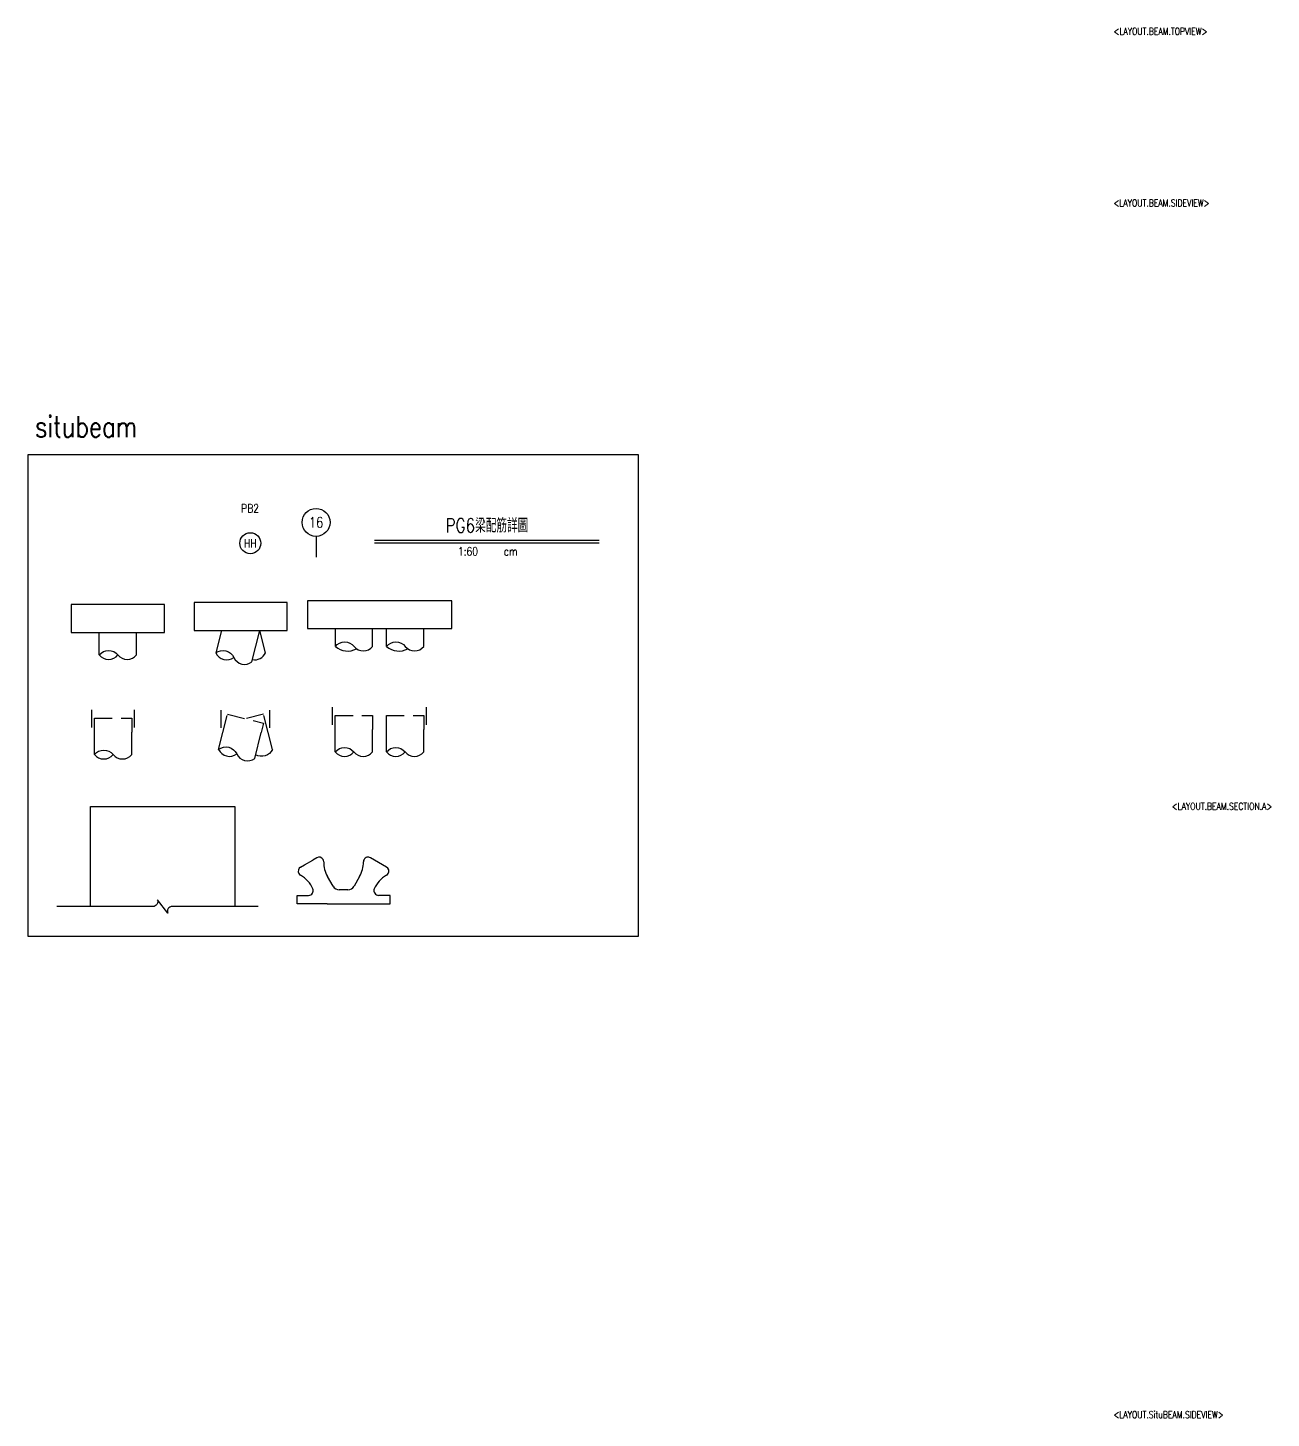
# Model space of a CAD drawing. Extents: x -46 to 10091, y -108 to 3150.
# Drawn here: x 2531 to 5200, y 160 to 3145 of the extents above; entities that cross this region are included whole.
import ezdxf
from ezdxf.enums import TextEntityAlignment as Align

# ---------------------------------------------------------------- set-up
doc = ezdxf.new("R2010")
doc.units = 0
doc.header["$LTSCALE"] = 3
doc.linetypes.add('DASHED', pattern=[19.05, 12.7, -6.35])
doc.layers.get('0').update_dxf_attribs({"linetype": 'CONTINUOUS'})
for name, color, linetype in [('HB_0', 7, 'CONTINUOUS'), ('HB_SYMBOLS', 7, 'CONTINUOUS'), ('RCAD.PARM.Treatle', 2, 'CONTINUOUS'), ('大樑編號', 2, 'CONTINUOUS')]:
    doc.layers.add(name, color=color, linetype=linetype)
doc.styles.get("Standard").update_dxf_attribs({"font": 'ROMANS.shx', "width": 0.8, "bigfont": 'LCHINA.shx'})

# ---------------------------------------------------------------- blocks, each defined once
blk = doc.blocks.new('預鑄樁帽2x2')
at = {"layer": 'HB_0'}
blk.add_lwpolyline([(-100, 0), (100, 0), (100, 60), (-100, 60)], close=True, dxfattribs=at)
blk = doc.blocks.new('cap_pile')
at = {"linetype": 'Continuous'}
for p, q in [((-40, -108.1), (-40, -60)), ((40, -108.1), (40, -60))]:
    blk.add_line(p, q, dxfattribs=at)
for points in [[(-40, -108.1, -0.48), (0, -108.1, 0.48), (40, -108.1, 0.48)], [(-40, -108.1, 0.48), (0, -108.1, 0.48)]]:
    blk.add_lwpolyline(points, format="xyb", dxfattribs=at)
blk.add_blockref('預鑄樁帽2x2', (0, -60))
blk = doc.blocks.new('cap_pile_raked')
at = {"linetype": 'Continuous'}
for points in [[(-41.2, -60), (-53.2, -108.1)], [(24.4, -127.5), (41.2, -60)]]:
    blk.add_lwpolyline(points, dxfattribs=at)
blk.add_lwpolyline([(53.2, -108.1), (41.2, -60)])
for points in [[(-53.2, -108.1, -0.48), (-14.4, -117.8, 0.48), (24.4, -127.5, 0.48)], [(-53.2, -108.1, 0.48), (-14.4, -117.8, 0.48)], [(25.6, -122.6, 0.340232), (53.2, -108.1)]]:
    blk.add_lwpolyline(points, format="xyb", dxfattribs=at)
blk.add_blockref('預鑄樁帽2x2', (0, -60))
blk = doc.blocks.new('feader_top')
at = {"color": 7, "linetype": 'Continuous'}
for p, q in [((-83.7, 83.7), (-66.3, 93.7)), ((-57.7, 98.7), (-66.3, 93.7)), ((66.3, 93.7), (57.7, 98.7)), ((83.7, 83.7), (66.3, 93.7)), ((-92.3, 78.7), (-83.7, 83.7)), ((92.3, 78.7), (83.7, 83.7)), ((-22.4, 37.5), (-34.4, 58.3)), ((0, 30), (-9.4, 30)), ((9.4, 30), (0, 30)), ((34.4, 58.3), (22.4, 37.5)), ((-100, 0), (-100, 18)), ((-100, 18), (-75.1, 18)), ((-35, 0), (-100, 0)), ((-35, 0), (35, 0)), ((35, 0), (100, 0)), ((100, 18), (75.1, 18)), ((100, 0), (100, 18))]:
    blk.add_line(p, q, dxfattribs=at)
for centre, radius, start, end in [((-52.7, 90), 10, 30, 120), ((-53.2, 89.6), 10.7, 1.3853, 30.3798), ((17.4, 88.6), 60, 178.7643, 210.2362), ((-17.4, 88.6), 60, 329.7638, 1.2357), ((53.2, 89.6), 10.7, 149.6202, 178.6147), ((52.7, 90), 10, 60, 150), ((-87.3, 70), 10, 120, 210), ((-86.7, 70.3), 10.7, 209.6202, 238.6147), ((-121.1, 8.6), 60, 22.8745, 61.2357), ((121.1, 8.6), 60, 118.7643, 157.1255), ((87.3, 70), 10, 330, 60), ((86.7, 70.3), 10.7, 301.3853, 330.3798), ((-75.1, 28), 10, 270, 22.8745), ((-9.4, 45), 15, 210, 270), ((9.4, 45), 15, 270, 330), ((75.1, 28), 10, 157.1255, 270)]:
    blk.add_arc(centre, radius, start, end, dxfattribs=at)
blk = doc.blocks.new('cap_pile_two')
for p, q in [((-95, -98.1), (-95, -60)), ((-15, -98.1), (-15, -60)), ((-15, -60), (15, -60)), ((15, -98.1), (15, -60)), ((95, -98.1), (95, -60))]:
    blk.add_line(p, q)
blk.add_lwpolyline([(-155, -60), (155, -60), (155, 0), (-155, 0)], close=True)
for points in [[(-95, -98.1, -0.48), (-55, -98.1, 0.48), (-15, -98.1, 0.48)], [(15, -98.1, -0.48), (55, -98.1, 0.48), (95, -98.1, 0.48)], [(-95, -98.1, 0.326111), (-49.8, -103, 0.326111)], [(15, -98.1, 0.326111), (60.2, -103, 0.326111)]]:
    blk.add_lwpolyline(points, format="xyb")
blk = doc.blocks.new('fender_bottom')
at = {"linetype": 'Continuous'}
blk.add_line((-155, 0), (155, 0), dxfattribs=at)
for points in [[(-155, -215), (-155, 0)], [(155, 0), (155, -215)]]:
    blk.add_lwpolyline(points)
at = {"color": 1, "linetype": 'Continuous'}
blk.add_lwpolyline([(205.5, -215), (20.8, -215, 0.529473), (11.1, -229.3), (-11.1, -200.7, -0.532815), (-20.8, -215), (-227, -215)], format="xyb", dxfattribs=at)
blk = doc.blocks.new('title_beam')
at = {"color": 3, "linetype": 'Continuous'}
blk.add_line((-241.2, 0), (241.2, 0), dxfattribs=at)
at = {"color": 1, "linetype": 'Continuous'}
blk.add_line((-241.2, -6), (241.2, -6), dxfattribs=at)
at = {"color": 3, "linetype": 'Continuous', "width": 0.8}
blk.add_attdef('TITLE', text='', height=30, dxfattribs=at).set_placement((0, 33), align=Align.MIDDLE)
at = {"linetype": 'Continuous', "width": 0.8}
blk.add_attdef('SCALE', text='', height=18, dxfattribs=at).set_placement((-40.6, -24), align=Align.MIDDLE)
blk.add_attdef('CM', (36.5, -33), '', height=18, dxfattribs=at)
blk = doc.blocks.new('pile')
at = {"color": 252, "linetype": 'DASHED'}
for p, q in [((-46, -40), (-46, 0)), ((46, -40), (46, 0))]:
    blk.add_line(p, q, dxfattribs=at)
at = {"linetype": 'Continuous'}
for p, q in [((-40, -98.1), (-40, -50)), ((40, -98.1), (40, -50))]:
    blk.add_line(p, q, dxfattribs=at)
at = {"color": 252, "linetype": 'DASHED'}
blk.add_lwpolyline([(-40, -50), (-40, -20), (40, -20), (40, -50)], dxfattribs=at)
at = {"linetype": 'Continuous'}
for points in [[(-40, -98.1, -0.48), (0, -98.1, 0.48), (40, -98.1, 0.48)], [(-40, -98.1, 0.48), (0, -98.1, 0.48)]]:
    blk.add_lwpolyline(points, format="xyb", dxfattribs=at)
blk = doc.blocks.new('pile_racked')
at = {"layer": 'HB_0', "color": 252, "linetype": 'DASHED'}
for p, q in [((-52.2, -40), (-52.2, 0)), ((52.2, -40), (52.2, 0))]:
    blk.add_line(p, q, dxfattribs=at)
at = {"layer": 'HB_0', "linetype": 'Continuous'}
for p, q in [((-57.7, -86), (-48.7, -50)), ((19.9, -105.4), (33.7, -50)), ((57.7, -86), (48.7, -50))]:
    blk.add_line(p, q, dxfattribs=at)
at = {"layer": 'HB_0', "color": 252, "linetype": 'DASHED'}
for points in [[(-48.7, -50), (-38.8, -10.3), (38.8, -29.7), (33.7, -50)], [(48.7, -50), (38.8, -10.3), (0, -20)]]:
    blk.add_lwpolyline(points, dxfattribs=at)
at = {"layer": 'HB_0', "linetype": 'Continuous'}
for points in [[(-57.7, -86, -0.48), (-18.9, -95.7, 0.48), (19.9, -105.4, 0.48)], [(-57.7, -86, 0.48), (-18.9, -95.7, 0.48)], [(57.7, -86, -0.439137), (21.8, -97.6, -0.439137)]]:
    blk.add_lwpolyline(points, format="xyb", dxfattribs=at)
blk = doc.blocks.new('pile_two')
at = {"color": 252, "linetype": 'DASHED'}
for p, q in [((101, -40), (101, 0)), ((-101, -40), (-101, 0))]:
    blk.add_line(p, q, dxfattribs=at)
at = {"linetype": 'Continuous'}
for p, q in [((-95, -98.1), (-95, -50)), ((-15, -98.1), (-15, -50)), ((15, -98.1), (15, -50)), ((95, -98.1), (95, -50))]:
    blk.add_line(p, q, dxfattribs=at)
at = {"color": 252, "linetype": 'DASHED'}
for points in [[(-95, -50), (-95, -20), (-15, -20), (-15, -50)], [(15, -50), (15, -20), (95, -20), (95, -50)]]:
    blk.add_lwpolyline(points, dxfattribs=at)
at = {"linetype": 'Continuous'}
for points in [[(-95, -98.1, -0.48), (-55, -98.1, 0.48), (-15, -98.1, 0.48)], [(15, -98.1, -0.48), (55, -98.1, 0.48), (95, -98.1, 0.48)], [(-95, -98.1, 0.48), (-55, -98.1, 0.48)], [(15, -98.1, 0.48), (55, -98.1, 0.48)]]:
    blk.add_lwpolyline(points, format="xyb", dxfattribs=at)
blk = doc.blocks.new('line_guide')
at = {"color": 4, "linetype": 'Continuous'}
blk.add_line((0, 0), (0, -45), dxfattribs=at)
blk.add_circle((0, 30), 30, dxfattribs=at)
at = {"color": 4, "linetype": 'Continuous', "width": 0.8}
blk.add_attdef('A', text='', height=22.5, dxfattribs=at).set_placement((0, 30), align=Align.MIDDLE)
blk = doc.blocks.new('line_tag')
at = {"layer": 'HB_SYMBOLS', "color": 4, "linetype": 'Continuous'}
blk.add_circle((0, 0), 22.5, dxfattribs=at)
at = {"color": 4, "linetype": 'Continuous', "width": 0.8}
blk.add_attdef('A', text='', height=18, dxfattribs=at).set_placement((0, 0), align=Align.MIDDLE)

msp = doc.modelspace()

# ---------------------------------------------------------------- linework, layer by layer
at = {"linetype": 'Continuous'}
msp.add_lwpolyline([(2530.914, 2228.308), (2530.914, 1194.643), (3842.054, 1194.643), (3842.054, 2228.308)], close=True, dxfattribs=at)

# ---------------------------------------------------------------- block references
for name, p, values in [('line_guide', (3149.808, 2053.345), {'A': '16'}), ('title_beam', (3516.411, 2045.17), {'TITLE': 'PG6梁配筋詳圖', 'SCALE': '1:60', 'CM': 'cm'}), ('line_tag', (3008.605, 2038.634), {'A': 'HH'})]:
    msp.add_blockref(name, p, dxfattribs=at).add_auto_attribs(values)
for name, p in [('cap_pile_raked', (2987.724, 1911.211)), ('cap_pile_two', (3286.257, 1915.173)), ('cap_pile', (2724.337, 1906.917)), ('cap_pile', (2724.337, 1906.917)), ('pile', (2714.091, 1682.993)), ('pile_racked', (2998.264, 1681.892)), ('pile_two', (3285.993, 1688.53)), ('fender_bottom', (2820.161, 1473.479)), ('feader_top', (3208.843, 1264.483))]:
    msp.add_blockref(name, p, dxfattribs=at)

# ---------------------------------------------------------------- texts
at = {"linetype": 'Continuous', "insert": (2546.484, 2311.491), "char_height": 45, "width": 231.61621, "attachment_point": 1}
msp.add_mtext('{situbeam}', dxfattribs=at)
at = {"layer": 'RCAD.PARM.Treatle', "color": 4, "linetype": 'Continuous', "width": 0.8}
for s, p in [('<LAYOUT.BEAM.TOPVIEW>', (4862.074, 3125.95)), ('<LAYOUT.BEAM.SIDEVIEW>', (4861.925, 2757.507)), ('<LAYOUT.SituBEAM.SIDEVIEW>', (4861.925, 155.198))]:
    msp.add_text(s, height=15, rotation=360, dxfattribs=at).set_placement(p, align=Align.BOTTOM_LEFT)
msp.add_text('<LAYOUT.BEAM.SECTION.A>', height=15, rotation=360, dxfattribs=at).set_placement((4986.885, 1466.211))
at = {"layer": '大樑編號', "linetype": 'Continuous', "width": 0.8}
msp.add_text('PB2', height=18, rotation=360, dxfattribs=at).set_placement((3008.059, 2113.297), align=Align.MIDDLE)

doc.saveas('drawing.dxf')
